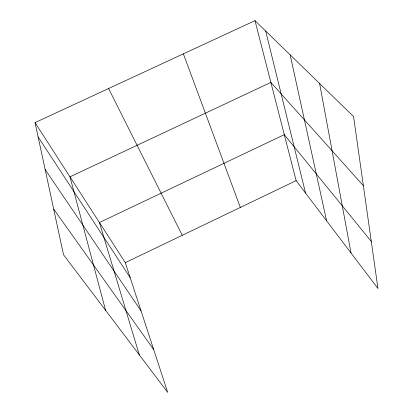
<?xml version="1.0" encoding="UTF-8"?>
<svg xmlns="http://www.w3.org/2000/svg" width="413" height="413" viewBox="0 0 413 413"><rect width="100%" height="100%" fill="white"/><g stroke="black" fill="none" stroke-linecap="round" stroke-linejoin="round"><path stroke-width="0.62" d="M125.289 262.658L296.121 180.641L377.962 288.517L353.554 116.528L254.986 20.65L35.038 122.62L63.535 254.785L167.678 392.35L125.289 262.658L35.038 122.62M363.368 185.705L270.871 82.424L69.978 176.836L105.604 310.359M371.277 241.424L284.299 134.653L99.425 222.53L139.31 354.881M53.685 209.097L153.688 349.553M45.162 169.562L141.034 310.834M38.115 136.894L130.157 277.567M108.598 88.521L182.252 235.307M183.372 53.85L240.335 207.424M254.986 20.65L296.121 180.641M265.693 31.063L305.558 193.077M290.143 54.846L326.59 220.805M319.621 83.524L351.024 253.009"/></g></svg>
